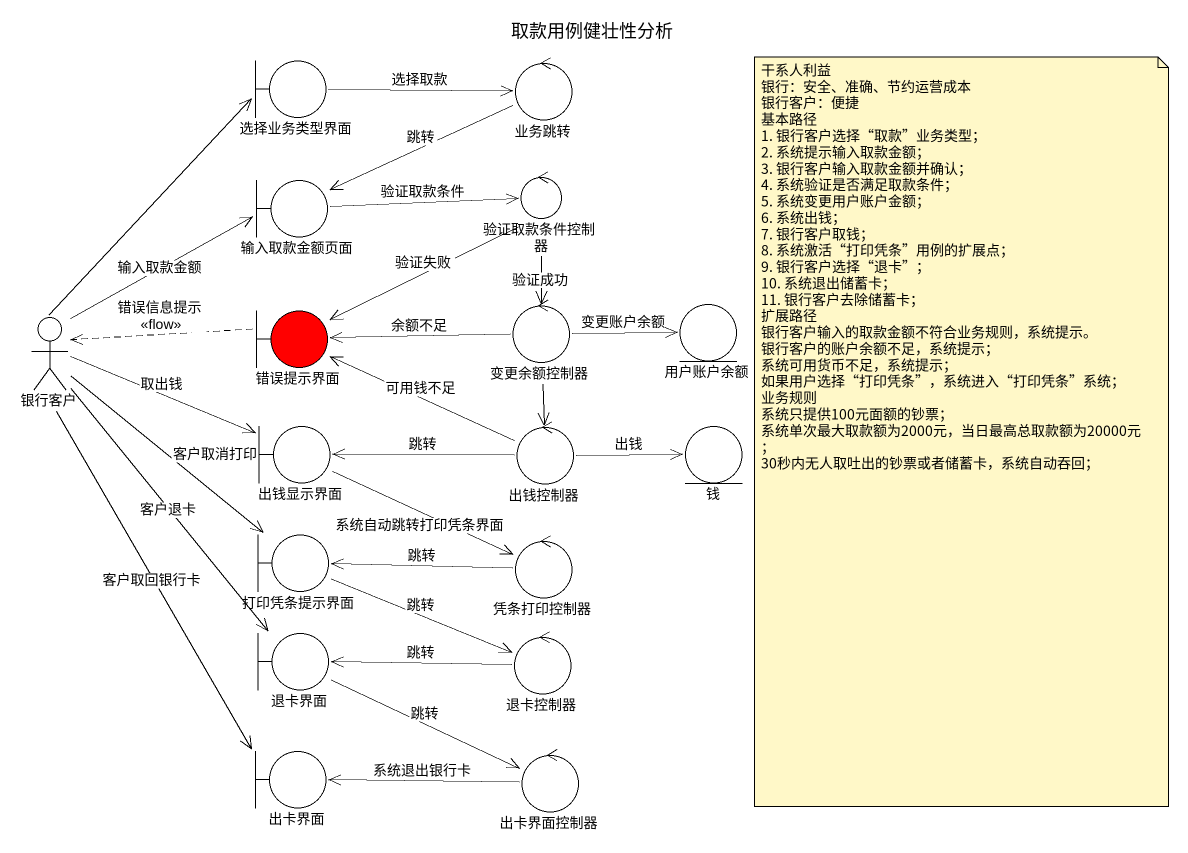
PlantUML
@startuml
title 取款用例健壮性分析
boundary 选择业务类型界面
control 业务跳转
boundary 输入取款金额页面
control 验证取款条件控制器
boundary 错误提示界面 #FF0000
control 变更余额控制器
entity 用户账户余额
actor 银行客户
boundary 出钱显示界面
control 出钱控制器
entity 钱
boundary 打印凭条提示界面
control 凭条打印控制器
boundary 退卡界面
control 退卡控制器
boundary 出卡界面
control 出卡界面控制器
选择业务类型界面 -right-> 业务跳转 : 选择取款
业务跳转 -left-> 输入取款金额页面 : 跳转
输入取款金额页面 -right-> 验证取款条件控制器 : 验证取款条件
验证取款条件控制器 -left-> 错误提示界面 : 验证失败
验证取款条件控制器 --> 变更余额控制器 : 验证成功
错误提示界面 .left.> 银行客户 : 错误信息提示\n<<flow>>
变更余额控制器 -left-> 错误提示界面 : 余额不足
变更余额控制器 -right-> 用户账户余额 : 变更账户余额
变更余额控制器 --> 出钱控制器
银行客户 -up-> 选择业务类型界面
银行客户 -up-> 输入取款金额页面 : 输入取款金额
银行客户 -right-> 出钱显示界面 : 取出钱
银行客户 --> 打印凭条提示界面 : 客户取消打印
银行客户 --> 退卡界面 : 客户退卡
银行客户 --> 出卡界面 : 客户取回银行卡
出钱显示界面 -right-> 凭条打印控制器 : 系统自动跳转打印凭条界面
出钱控制器 -left-> 错误提示界面 : 可用钱不足
出钱控制器 -left-> 出钱显示界面 : 跳转
出钱控制器 -right-> 钱 : 出钱
打印凭条提示界面 -right-> 退卡控制器 : 跳转
凭条打印控制器 -left-> 打印凭条提示界面 : 跳转
退卡界面 -right-> 出卡界面控制器 : 跳转
退卡控制器 -left-> 退卡界面 : 跳转
出卡界面控制器 -left-> 出卡界面 : 系统退出银行卡
note as N1
  干系人利益
  银行：安全、准确、节约运营成本
  银行客户：便捷
  基本路径
  1. 银行客户选择“取款”业务类型；
  2. 系统提示输入取款金额；
  3. 银行客户输入取款金额并确认；
  4. 系统验证是否满足取款条件；
  5. 系统变更用户账户金额；
  6. 系统出钱；
  7. 银行客户取钱；
  8. 系统激活“打印凭条”用例的扩展点；
  9. 银行客户选择“退卡”；
  10. 系统退出储蓄卡；
  11. 银行客户去除储蓄卡；
  扩展路径
  银行客户输入的取款金额不符合业务规则，系统提示。
  银行客户的账户余额不足，系统提示；
  系统可用货币不足，系统提示；
  如果用户选择“打印凭条”，系统进入“打印凭条”系统；
  业务规则
  系统只提供100元面额的钞票；
  系统单次最大取款额为2000元，当日最高总取款额为20000元；
  30秒内无人取吐出的钞票或者储蓄卡，系统自动吞回；
end note
@enduml
